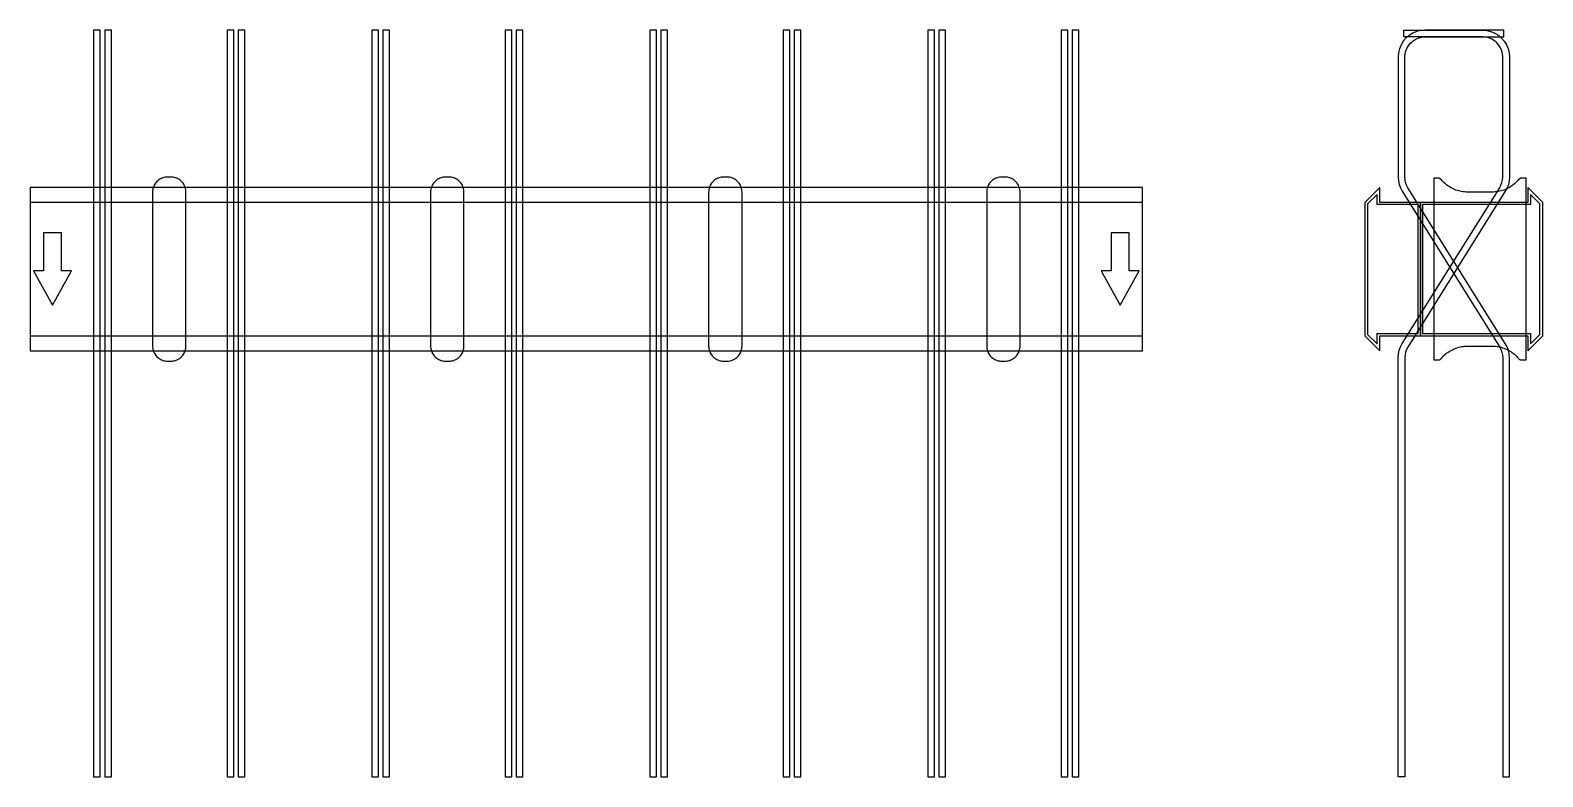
# Model space of a CAD drawing. Extents: x 0 to 1360, y -457 to 215.
import ezdxf

# ---------------------------------------------------------------- set-up
doc = ezdxf.new("R2010")
doc.units = 0
doc.layers.add('Halfen', color=7, linetype='CONTINUOUS')

msp = doc.modelspace()

# ---------------------------------------------------------------- linework, layer by layer
at = {"layer": 'Halfen', "color": 7}
for points in [[(63, -456.927), (63, 214.971), (57, 214.971), (57, -456.927)], [(73, -456.927), (73, 214.971), (67, 214.971), (67, -456.927)], [(183, -456.927), (183, 214.971), (177, 214.971), (177, -456.927)], [(193, -456.927), (193, 214.971), (187, 214.971), (187, -456.927)], [(313, -456.927), (313, 214.971), (307, 214.971), (307, -456.927)], [(323, -456.927), (323, 214.971), (317, 214.971), (317, -456.927)], [(433, -456.927), (433, 214.971), (427, 214.971), (427, -456.927)], [(443, -456.927), (443, 214.971), (437, 214.971), (437, -456.927)], [(563, -456.927), (563, 214.971), (557, 214.971), (557, -456.927)], [(573, -456.927), (573, 214.971), (567, 214.971), (567, -456.927)], [(683, -456.927), (683, 214.971), (677, 214.971), (677, -456.927)], [(693, -456.927), (693, 214.971), (687, 214.971), (687, -456.927)], [(813, -456.927), (813, 214.971), (807, 214.971), (807, -456.927)], [(823, -456.927), (823, 214.971), (817, 214.971), (817, -456.927)], [(933, -456.927), (933, 214.971), (927, 214.971), (927, -456.927)], [(943, -456.927), (943, 214.971), (937, 214.971), (937, -456.927)], [(1230, -456.898), (1230, -79.686), (1230.234, -76.346), (1230.93, -73.071), (1232.075, -69.925), (1233.647, -66.968), (1321.265, 73.25), (1322.444, 75.467), (1323.303, 77.827), (1323.825, 80.283), (1324, 82.788), (1324, 191), (1323.778, 193.816), (1323.119, 196.562), (1322.038, 199.172), (1320.562, 201.58), (1318.728, 203.728), (1316.58, 205.562), (1314.172, 207.038), (1311.562, 208.119), (1308.816, 208.778), (1306, 209), (1235, 209), (1235, 215), (1306, 215), (1309.754, 214.705), (1313.416, 213.825), (1316.896, 212.384), (1320.107, 210.416), (1322.971, 207.971), (1325.416, 205.107), (1327.384, 201.896), (1328.825, 198.416), (1329.705, 194.754), (1330, 191), (1330, 82.788), (1329.766, 79.448), (1329.07, 76.173), (1327.925, 73.027), (1326.353, 70.07), (1238.735, -70.148), (1237.556, -72.365), (1236.697, -74.725), (1236.175, -77.181), (1236, -79.686), (1236, -456.898)], [(1330, -456.927), (1330, -79.715), (1329.766, -76.375), (1329.07, -73.1), (1327.925, -69.953), (1326.353, -66.997), (1238.735, 73.221), (1237.556, 75.438), (1236.697, 77.798), (1236.175, 80.255), (1236, 82.76), (1236, 190.971), (1236.222, 193.787), (1236.881, 196.534), (1237.962, 199.143), (1239.438, 201.551), (1241.272, 203.699), (1243.42, 205.534), (1245.828, 207.009), (1248.438, 208.09), (1251.184, 208.75), (1254, 208.971), (1325, 208.971), (1325, 214.971), (1254, 214.971), (1250.246, 214.676), (1246.584, 213.797), (1243.104, 212.355), (1239.893, 210.388), (1237.029, 207.942), (1234.584, 205.078), (1232.616, 201.867), (1231.175, 198.388), (1230.295, 194.726), (1230, 190.971), (1230, 82.76), (1230.234, 79.419), (1230.93, 76.144), (1232.075, 72.998), (1233.647, 70.042), (1321.265, -70.177), (1322.444, -72.394), (1323.303, -74.754), (1323.825, -77.21), (1324, -79.715), (1324, -456.927)], [(140, -69.3), (140, -56.8), (140, 69.3), (139.958, 70.359), (139.834, 71.412), (139.627, 72.452), (139.339, 73.472), (138.972, 74.466), (138.529, 75.429), (138.011, 76.354), (137.422, 77.235), (136.765, 78.068), (136.046, 78.846), (135.268, 79.565), (134.435, 80.222), (133.554, 80.811), (132.629, 81.329), (131.666, 81.772), (130.672, 82.139), (129.652, 82.427), (128.612, 82.634), (127.559, 82.758), (126.5, 82.8), (123.5, 82.8), (122.441, 82.758), (121.388, 82.634), (120.348, 82.427), (119.328, 82.139), (118.334, 81.772), (117.371, 81.329), (116.446, 80.811), (115.565, 80.222), (114.732, 79.565), (113.954, 78.846), (113.235, 78.068), (112.578, 77.235), (111.989, 76.354), (111.471, 75.429), (111.028, 74.466), (110.661, 73.472), (110.373, 72.452), (110.166, 71.412), (110.042, 70.359), (110, 69.3), (110, -56.8), (110, -69.3), (110.042, -70.359), (110.166, -71.412), (110.373, -72.452), (110.661, -73.472), (111.028, -74.466), (111.471, -75.429), (111.989, -76.354), (112.578, -77.235), (113.235, -78.068), (113.954, -78.846), (114.732, -79.565), (115.565, -80.222), (116.446, -80.811), (117.371, -81.329), (118.334, -81.772), (119.328, -82.139), (120.348, -82.427), (121.388, -82.634), (122.441, -82.758), (123.5, -82.8), (126.5, -82.8), (127.559, -82.758), (128.612, -82.634), (129.652, -82.427), (130.672, -82.139), (131.666, -81.772), (132.629, -81.329), (133.554, -80.811), (134.435, -80.222), (135.268, -79.565), (136.046, -78.846), (136.765, -78.068), (137.422, -77.235), (138.011, -76.354), (138.529, -75.429), (138.972, -74.466), (139.339, -73.472), (139.627, -72.452), (139.834, -71.412), (139.958, -70.359), (140, -69.3)], [(390, -69.3), (390, -56.8), (390, 69.3), (389.958, 70.359), (389.834, 71.412), (389.627, 72.452), (389.339, 73.472), (388.972, 74.466), (388.529, 75.429), (388.011, 76.354), (387.422, 77.235), (386.765, 78.068), (386.046, 78.846), (385.268, 79.565), (384.435, 80.222), (383.554, 80.811), (382.629, 81.329), (381.666, 81.772), (380.672, 82.139), (379.652, 82.427), (378.612, 82.634), (377.559, 82.758), (376.5, 82.8), (373.5, 82.8), (372.441, 82.758), (371.388, 82.634), (370.348, 82.427), (369.328, 82.139), (368.334, 81.772), (367.371, 81.329), (366.446, 80.811), (365.565, 80.222), (364.732, 79.565), (363.954, 78.846), (363.235, 78.068), (362.578, 77.235), (361.989, 76.354), (361.471, 75.429), (361.028, 74.466), (360.661, 73.472), (360.373, 72.452), (360.166, 71.412), (360.042, 70.359), (360, 69.3), (360, -56.8), (360, -69.3), (360.042, -70.359), (360.166, -71.412), (360.373, -72.452), (360.661, -73.472), (361.028, -74.466), (361.471, -75.429), (361.989, -76.354), (362.578, -77.235), (363.235, -78.068), (363.954, -78.846), (364.732, -79.565), (365.565, -80.222), (366.446, -80.811), (367.371, -81.329), (368.334, -81.772), (369.328, -82.139), (370.348, -82.427), (371.388, -82.634), (372.441, -82.758), (373.5, -82.8), (376.5, -82.8), (377.559, -82.758), (378.612, -82.634), (379.652, -82.427), (380.672, -82.139), (381.666, -81.772), (382.629, -81.329), (383.554, -80.811), (384.435, -80.222), (385.268, -79.565), (386.046, -78.846), (386.765, -78.068), (387.422, -77.235), (388.011, -76.354), (388.529, -75.429), (388.972, -74.466), (389.339, -73.472), (389.627, -72.452), (389.834, -71.412), (389.958, -70.359), (390, -69.3)], [(640, -69.3), (640, -56.8), (640, 69.3), (639.958, 70.359), (639.834, 71.412), (639.627, 72.452), (639.339, 73.472), (638.972, 74.466), (638.529, 75.429), (638.011, 76.354), (637.422, 77.235), (636.765, 78.068), (636.046, 78.846), (635.268, 79.565), (634.435, 80.222), (633.554, 80.811), (632.629, 81.329), (631.666, 81.772), (630.672, 82.139), (629.652, 82.427), (628.612, 82.634), (627.559, 82.758), (626.5, 82.8), (623.5, 82.8), (622.441, 82.758), (621.388, 82.634), (620.348, 82.427), (619.328, 82.139), (618.334, 81.772), (617.371, 81.329), (616.446, 80.811), (615.565, 80.222), (614.732, 79.565), (613.954, 78.846), (613.235, 78.068), (612.578, 77.235), (611.989, 76.354), (611.471, 75.429), (611.028, 74.466), (610.661, 73.472), (610.373, 72.452), (610.166, 71.412), (610.042, 70.359), (610, 69.3), (610, -56.8), (610, -69.3), (610.042, -70.359), (610.166, -71.412), (610.373, -72.452), (610.661, -73.472), (611.028, -74.466), (611.471, -75.429), (611.989, -76.354), (612.578, -77.235), (613.235, -78.068), (613.954, -78.846), (614.732, -79.565), (615.565, -80.222), (616.446, -80.811), (617.371, -81.329), (618.334, -81.772), (619.328, -82.139), (620.348, -82.427), (621.388, -82.634), (622.441, -82.758), (623.5, -82.8), (626.5, -82.8), (627.559, -82.758), (628.612, -82.634), (629.652, -82.427), (630.672, -82.139), (631.666, -81.772), (632.629, -81.329), (633.554, -80.811), (634.435, -80.222), (635.268, -79.565), (636.046, -78.846), (636.765, -78.068), (637.422, -77.235), (638.011, -76.354), (638.529, -75.429), (638.972, -74.466), (639.339, -73.472), (639.627, -72.452), (639.834, -71.412), (639.958, -70.359), (640, -69.3)], [(890, -69.3), (890, -56.8), (890, 69.3), (889.958, 70.359), (889.834, 71.412), (889.627, 72.452), (889.339, 73.472), (888.972, 74.466), (888.529, 75.429), (888.011, 76.354), (887.422, 77.235), (886.765, 78.068), (886.046, 78.846), (885.268, 79.565), (884.435, 80.222), (883.554, 80.811), (882.629, 81.329), (881.666, 81.772), (880.672, 82.139), (879.652, 82.427), (878.612, 82.634), (877.559, 82.758), (876.5, 82.8), (873.5, 82.8), (872.441, 82.758), (871.388, 82.634), (870.348, 82.427), (869.328, 82.139), (868.334, 81.772), (867.371, 81.329), (866.446, 80.811), (865.565, 80.222), (864.732, 79.565), (863.954, 78.846), (863.235, 78.068), (862.578, 77.235), (861.989, 76.354), (861.471, 75.429), (861.028, 74.466), (860.661, 73.472), (860.373, 72.452), (860.166, 71.412), (860.042, 70.359), (860, 69.3), (860, -56.8), (860, -69.3), (860.042, -70.359), (860.166, -71.412), (860.373, -72.452), (860.661, -73.472), (861.028, -74.466), (861.471, -75.429), (861.989, -76.354), (862.578, -77.235), (863.235, -78.068), (863.954, -78.846), (864.732, -79.565), (865.565, -80.222), (866.446, -80.811), (867.371, -81.329), (868.334, -81.772), (869.328, -82.139), (870.348, -82.427), (871.388, -82.634), (872.441, -82.758), (873.5, -82.8), (876.5, -82.8), (877.559, -82.758), (878.612, -82.634), (879.652, -82.427), (880.672, -82.139), (881.666, -81.772), (882.629, -81.329), (883.554, -80.811), (884.435, -80.222), (885.268, -79.565), (886.046, -78.846), (886.765, -78.068), (887.422, -77.235), (888.011, -76.354), (888.529, -75.429), (888.972, -74.466), (889.339, -73.472), (889.627, -72.452), (889.834, -71.412), (889.958, -70.359), (890, -69.3)], [(1345, -81.8), (1345, 81.8), (1341, 81.8), (1340.846, 81.797), (1340.691, 81.786), (1340.538, 81.769), (1340.385, 81.746), (1340.234, 81.715), (1340.084, 81.678), (1339.936, 81.634), (1339.789, 81.584), (1339.646, 81.527), (1339.505, 81.464), (1339.366, 81.395), (1339.231, 81.32), (1339.1, 81.239), (1338.972, 81.153), (1338.848, 81.06), (1338.728, 80.963), (1338.613, 80.86), (1338.502, 80.752), (1338.397, 80.639), (1338.296, 80.522), (1337.41, 79.491), (1336.479, 78.5), (1335.505, 77.551), (1334.491, 76.646), (1333.437, 75.787), (1332.347, 74.975), (1331.222, 74.211), (1330.064, 73.499), (1328.876, 72.838), (1327.66, 72.23), (1326.418, 71.676), (1325.153, 71.178), (1323.867, 70.736), (1322.563, 70.351), (1321.243, 70.024), (1319.911, 69.756), (1318.567, 69.547), (1317.216, 69.397), (1315.859, 69.307), (1314.5, 69.277), (1292.5, 69.277), (1291.141, 69.307), (1289.784, 69.397), (1288.433, 69.547), (1287.089, 69.756), (1285.757, 70.024), (1284.437, 70.351), (1283.133, 70.736), (1281.847, 71.178), (1280.582, 71.676), (1279.34, 72.23), (1278.124, 72.838), (1276.936, 73.499), (1275.778, 74.211), (1274.653, 74.975), (1273.563, 75.787), (1272.509, 76.646), (1271.495, 77.551), (1270.521, 78.5), (1269.59, 79.491), (1268.704, 80.522), (1268.603, 80.639), (1268.498, 80.752), (1268.387, 80.86), (1268.272, 80.963), (1268.152, 81.06), (1268.028, 81.153), (1267.9, 81.239), (1267.769, 81.32), (1267.634, 81.395), (1267.495, 81.464), (1267.354, 81.527), (1267.211, 81.584), (1267.064, 81.634), (1266.916, 81.678), (1266.766, 81.715), (1266.615, 81.746), (1266.462, 81.769), (1266.309, 81.786), (1266.154, 81.797), (1266, 81.8), (1262, 81.8), (1262, -81.8), (1266, -81.8), (1266.154, -81.797), (1266.309, -81.786), (1266.462, -81.769), (1266.615, -81.746), (1266.766, -81.715), (1266.916, -81.678), (1267.064, -81.634), (1267.211, -81.584), (1267.354, -81.527), (1267.495, -81.464), (1267.634, -81.395), (1267.769, -81.32), (1267.9, -81.239), (1268.028, -81.153), (1268.152, -81.06), (1268.272, -80.963), (1268.387, -80.86), (1268.498, -80.752), (1268.603, -80.639), (1268.704, -80.522), (1269.59, -79.491), (1270.521, -78.5), (1271.495, -77.551), (1272.509, -76.646), (1273.563, -75.787), (1274.653, -74.975), (1275.778, -74.211), (1276.936, -73.499), (1278.124, -72.838), (1279.34, -72.23), (1280.582, -71.676), (1281.847, -71.178), (1283.133, -70.736), (1284.437, -70.351), (1285.757, -70.024), (1287.089, -69.756), (1288.433, -69.547), (1289.784, -69.397), (1291.141, -69.307), (1292.5, -69.277), (1314.5, -69.277), (1315.859, -69.307), (1317.216, -69.397), (1318.567, -69.547), (1319.911, -69.756), (1321.243, -70.024), (1322.563, -70.351), (1323.867, -70.736), (1325.153, -71.178), (1326.418, -71.676), (1327.66, -72.23), (1328.876, -72.838), (1330.064, -73.499), (1331.222, -74.211), (1332.347, -74.975), (1333.437, -75.787), (1334.491, -76.646), (1335.505, -77.551), (1336.479, -78.5), (1337.41, -79.491), (1338.296, -80.522), (1338.397, -80.639), (1338.502, -80.752), (1338.613, -80.86), (1338.728, -80.963), (1338.848, -81.06), (1338.972, -81.153), (1339.1, -81.239), (1339.231, -81.32), (1339.366, -81.395), (1339.505, -81.464), (1339.646, -81.527), (1339.789, -81.584), (1339.936, -81.634), (1340.084, -81.678), (1340.234, -81.715), (1340.385, -81.746), (1340.538, -81.769), (1340.691, -81.786), (1340.846, -81.797), (1341, -81.8)], [(0, -73.5), (1000, -73.5), (1000, 73.5), (0, 73.5)], [(1250, -60), (1250, 60), (1213.5, 60), (1213.5, 73.5), (1200, 60), (1200, -60), (1213.5, -73.5), (1213.5, -60)], [(1360, -60), (1360, 60), (1346.5, 73.5), (1346.5, 60), (1250, 60), (1250, -60), (1346.5, -60), (1346.5, -73.5)], [(0, -60), (1000, -60), (1000, 60), (0, 60)], [(1248, -58), (1248, 58), (1211, 58), (1211, 67.25), (1202.5, 58.75), (1202.5, -58.75), (1211, -67.25), (1211, -58)], [(1357.5, -58.75), (1357.5, 58.75), (1349, 67.25), (1349, 58), (1252, 58), (1252, -58), (1349, -58), (1349, -67.25)], [(20, -32.5), (37, -1.5), (28, -1.5), (28, 32.5), (12, 32.5), (12, -1.5), (3, -1.5)], [(980, -32.5), (997, -1.5), (988, -1.5), (988, 32.5), (972, 32.5), (972, -1.5), (963, -1.5)]]:
    msp.add_lwpolyline(points, close=True, dxfattribs=at)

doc.saveas('drawing.dxf')
